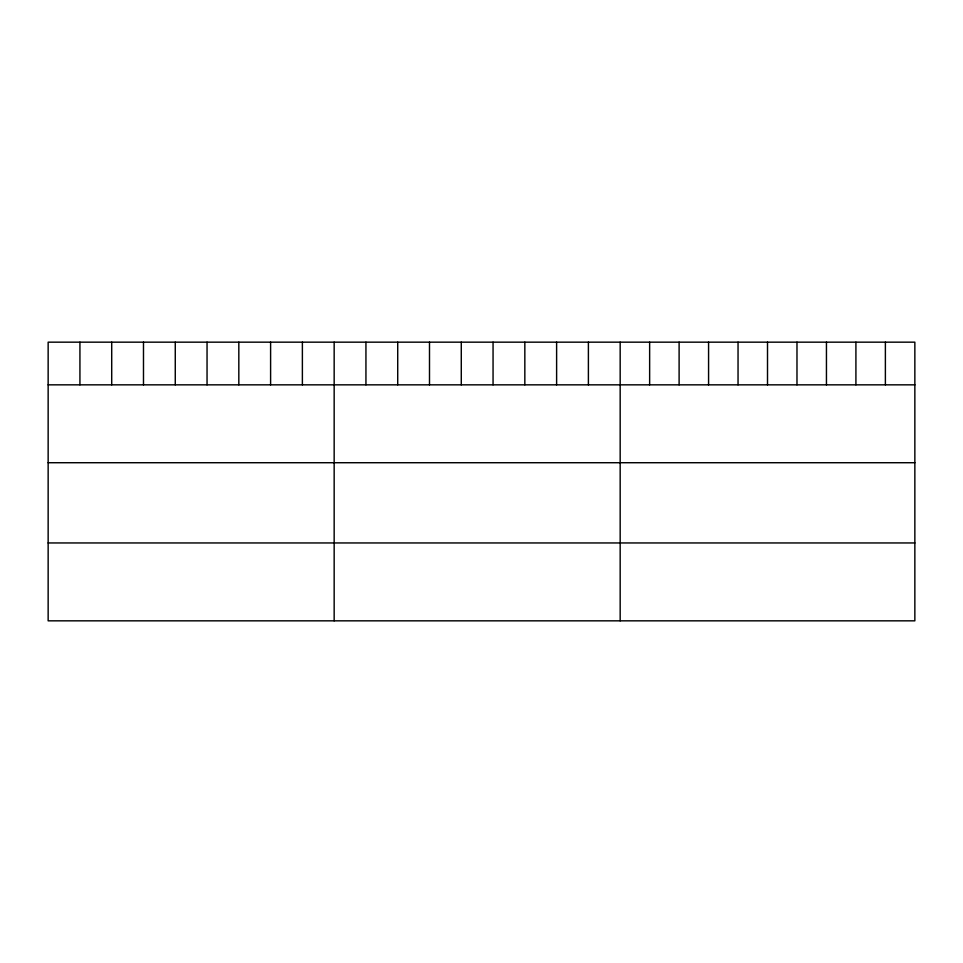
<?xml version="1.0" encoding="UTF-8"?>
<svg xmlns="http://www.w3.org/2000/svg" width="963" height="963" viewBox="0 0 963 963"><rect width="100%" height="100%" fill="white"/><g stroke="black" fill="none" stroke-linecap="round" stroke-linejoin="round"><path stroke-width="1.44" d="M914.85 384.839L914.85 620.834L48.15 620.834L48.15 342.166L914.85 342.166L914.85 384.839L48.15 384.839M48.15 462.721L914.85 462.721M48.15 542.951L914.85 542.951M885.382 342.166L885.382 384.839M855.914 342.166L855.914 384.839M826.447 342.166L826.447 384.839M796.979 342.166L796.979 384.839M767.511 342.166L767.511 384.839M738.043 342.166L738.043 384.839M708.575 342.166L708.575 384.839M679.108 342.166L679.108 384.839M649.64 342.166L649.64 384.839M620.172 342.166L620.172 620.834M588.393 342.166L588.393 384.839M556.614 342.166L556.614 384.839M524.835 342.166L524.835 384.839M493.056 342.166L493.056 384.839M461.277 342.166L461.277 384.839M429.498 342.166L429.498 384.839M397.719 342.166L397.719 384.839M365.94 342.166L365.94 384.839M334.161 342.166L334.161 620.834M302.382 342.166L302.382 384.839M270.603 342.166L270.603 384.839M238.824 342.166L238.824 384.839M207.045 342.166L207.045 384.839M175.266 342.166L175.266 384.839M143.487 342.166L143.487 384.839M111.708 342.166L111.708 384.839M79.929 342.166L79.929 384.839"/></g></svg>
